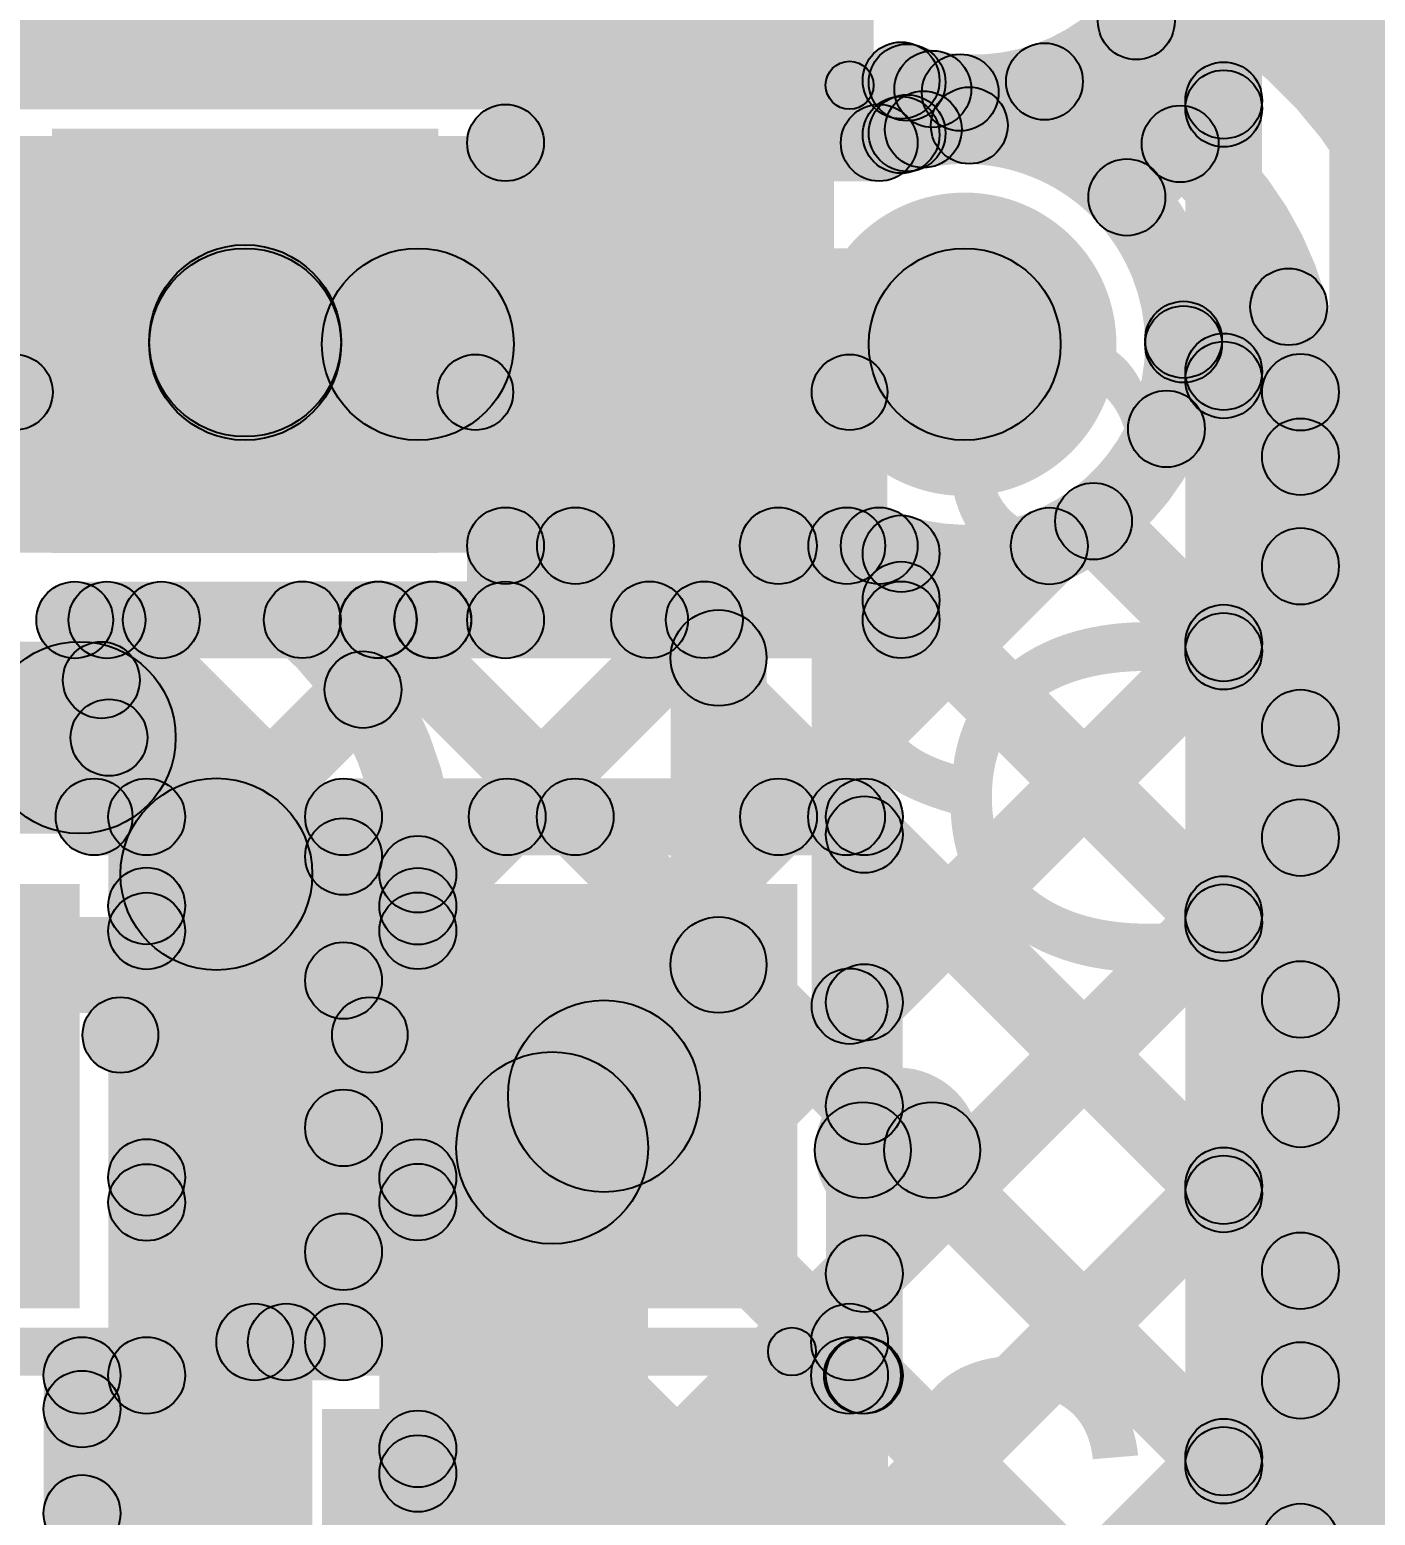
# Model space of a CAD drawing. Header units: millimetres. Extents: x 3.07 to 5.81, y 1.29 to 3.84.
# Drawn here: x 5.5045 to 5.6448, y 2.7379 to 2.8928 of the extents above; entities that cross this region are included whole.
import ezdxf

# ---------------------------------------------------------------- set-up
doc = ezdxf.new("R2010")
doc.units = ezdxf.units.MM
doc.header["$MEASUREMENT"] = 0
for name, color, linetype in [('BottomLayer', 5, 'Continuous'), ('BottomOverlay', 54, 'Continuous'), ('BottomPaste', 16, 'Continuous'), ('BottomSolder', 6, 'Continuous'), ('TopLayer', 1, 'Continuous'), ('TopOverlay', 2, 'Continuous'), ('TopPaste', 8, 'Continuous'), ('TopSolder', 216, 'Continuous'), ('ViaHoleLayer', 16, 'Continuous')]:
    doc.layers.add(name, color=color, linetype=linetype)

# ---------------------------------------------------------------- blocks, each defined once
blk = doc.blocks.new('ESP32_WROOM_32__16MB__16')
at = {"layer": 'TopLayer'}
for points in [[(0.29528, -0.2376), (0.37402, -0.2376), (0.37402, -0.27303), (0.29528, -0.27303)], [(0.29528, -0.2876), (0.37402, -0.2876), (0.37402, -0.32303), (0.29528, -0.32303)]]:
    blk.add_hatch(color=1, dxfattribs=at).paths.add_polyline_path(points)
at = {"layer": 'TopOverlay'}
h = blk.add_hatch(color=2, dxfattribs=at)
edge = h.paths.add_edge_path()
edge.add_arc((0.366, -0.338), 0.005, 0, 360)
for points in [[(0.371, -0.37), (0.361, -0.37), (0.361, -0.338), (0.371, -0.338)], [(0.268, -0.375), (0.268, -0.365), (0.366, -0.365), (0.366, -0.375)]]:
    blk.add_hatch(color=2, dxfattribs=at).paths.add_polyline_path(points)
h = blk.add_hatch(color=2, dxfattribs=at)
edge = h.paths.add_edge_path()
edge.add_arc((0.366, -0.37), 0.005, 0, 360)
h = blk.add_hatch(color=2, dxfattribs=at)
edge = h.paths.add_edge_path()
edge.add_arc((0.366, -0.37), 0.005, 0, 360)
at = {"layer": 'TopPaste'}
for points in [[(0.29528, -0.2376), (0.37402, -0.2376), (0.37402, -0.27303), (0.29528, -0.27303)], [(0.29528, -0.2876), (0.37402, -0.2876), (0.37402, -0.32303), (0.29528, -0.32303)]]:
    blk.add_hatch(color=8, dxfattribs=at).paths.add_polyline_path(points)
at = {"layer": 'TopSolder'}
for points in [[(0.29128, -0.2336), (0.37802, -0.2336), (0.37802, -0.27703), (0.29128, -0.27703)], [(0.29128, -0.2836), (0.37802, -0.2836), (0.37802, -0.32703), (0.29128, -0.32703)]]:
    blk.add_hatch(color=216, dxfattribs=at).paths.add_polyline_path(points)
at = {"layer": 'TopOverlay'}
for centre in [(0.366, -0.338), (0.366, -0.37), (0.366, -0.37)]:
    blk.add_circle(centre, 0.005, dxfattribs=at)
blk = doc.blocks.new('RES0805_B_29')
at = {"layer": 'BottomLayer'}
for points in [[(-0.06, 0.025), (-0.02, 0.025), (-0.02, -0.025), (-0.06, -0.025)], [(0.02, 0.025), (0.06, 0.025), (0.06, -0.025), (0.02, -0.025)]]:
    blk.add_hatch(color=5, dxfattribs=at).paths.add_polyline_path(points)
at = {"layer": 'BottomOverlay'}
h = blk.add_hatch(color=54, dxfattribs=at)
edge = h.paths.add_edge_path()
edge.add_arc((-0.065, 0.035), 0.0025, 0, 360)
h = blk.add_hatch(color=54, dxfattribs=at)
edge = h.paths.add_edge_path()
edge.add_arc((-0.065, 0.035), 0.0025, 0, 360)
for points in [[(-0.065, 0.0325), (-0.065, 0.0375), (0.065, 0.0375), (0.065, 0.0325)], [(-0.0625, -0.035), (-0.0675, -0.035), (-0.0675, 0.035), (-0.0625, 0.035)], [(0.0675, -0.035), (0.0625, -0.035), (0.0625, 0.035), (0.0675, 0.035)], [(-0.065, -0.0375), (-0.065, -0.0325), (0.065, -0.0325), (0.065, -0.0375)]]:
    blk.add_hatch(color=54, dxfattribs=at).paths.add_polyline_path(points)
h = blk.add_hatch(color=54, dxfattribs=at)
edge = h.paths.add_edge_path()
edge.add_arc((0.065, 0.035), 0.0025, 0, 360)
h = blk.add_hatch(color=54, dxfattribs=at)
edge = h.paths.add_edge_path()
edge.add_arc((0.065, 0.035), 0.0025, 0, 360)
h = blk.add_hatch(color=54, dxfattribs=at)
edge = h.paths.add_edge_path()
edge.add_arc((-0.065, -0.035), 0.0025, 0, 360)
h = blk.add_hatch(color=54, dxfattribs=at)
edge = h.paths.add_edge_path()
edge.add_arc((-0.065, -0.035), 0.0025, 0, 360)
h = blk.add_hatch(color=54, dxfattribs=at)
edge = h.paths.add_edge_path()
edge.add_arc((0.065, -0.035), 0.0025, 0, 360)
h = blk.add_hatch(color=54, dxfattribs=at)
edge = h.paths.add_edge_path()
edge.add_arc((0.065, -0.035), 0.0025, 0, 360)
at = {"layer": 'BottomPaste'}
for points in [[(-0.06, 0.025), (-0.02, 0.025), (-0.02, -0.025), (-0.06, -0.025)], [(0.02, 0.025), (0.06, 0.025), (0.06, -0.025), (0.02, -0.025)]]:
    blk.add_hatch(color=16, dxfattribs=at).paths.add_polyline_path(points)
at = {"layer": 'BottomSolder'}
for points in [[(-0.064, 0.029), (-0.016, 0.029), (-0.016, -0.029), (-0.064, -0.029)], [(0.016, 0.029), (0.064, 0.029), (0.064, -0.029), (0.016, -0.029)]]:
    blk.add_hatch(color=6, dxfattribs=at).paths.add_polyline_path(points)
at = {"layer": 'BottomOverlay'}
for centre in [(-0.065, 0.035), (-0.065, 0.035), (0.065, 0.035), (0.065, 0.035), (-0.065, -0.035), (-0.065, -0.035), (0.065, -0.035), (0.065, -0.035)]:
    blk.add_circle(centre, 0.0025, dxfattribs=at)
blk = doc.blocks.new('SOT_23_B_57')
at = {"layer": 'BottomLayer'}
for points in [[(-0.05354, 0.05748), (-0.02126, 0.05748), (-0.02126, 0.02126), (-0.05354, 0.02126)], [(0.02126, 0.05748), (0.05354, 0.05748), (0.05354, 0.02126), (0.02126, 0.02126)], [(-0.01614, -0.02126), (0.01614, -0.02126), (0.01614, -0.05748), (-0.01614, -0.05748)]]:
    blk.add_hatch(color=5, dxfattribs=at).paths.add_polyline_path(points)
at = {"layer": 'BottomOverlay'}
h = blk.add_hatch(color=54, dxfattribs=at)
edge = h.paths.add_edge_path()
edge.add_arc((-0.07161, 0.045), 0.005, 0, 360)
h = blk.add_hatch(color=54, dxfattribs=at)
edge = h.paths.add_edge_path()
edge.add_arc((-0.06439, 0.045), 0.005, 0, 360)
h = blk.add_hatch(color=54, dxfattribs=at)
edge = h.paths.add_edge_path()
edge.add_arc((-0.013, 0.033), 0.00394, 0, 360)
for points in [[(0.013, 0.03694), (0.013, 0.02906), (-0.013, 0.02906), (-0.013, 0.03694)], [(-0.06694, 0.03), (-0.05906, 0.03), (-0.05906, -0.034), (-0.06694, -0.034)], [(0.05906, 0.03), (0.06694, 0.03), (0.06694, -0.034), (0.05906, -0.034)], [(-0.024, -0.03006), (-0.024, -0.03794), (-0.063, -0.03794), (-0.063, -0.03006)], [(0.063, -0.03006), (0.063, -0.03794), (0.024, -0.03794), (0.024, -0.03006)]]:
    blk.add_hatch(color=54, dxfattribs=at).paths.add_polyline_path(points)
h = blk.add_hatch(color=54, dxfattribs=at)
edge = h.paths.add_edge_path()
edge.add_arc((0.013, 0.033), 0.00394, 0, 360)
h = blk.add_hatch(color=54, dxfattribs=at)
edge = h.paths.add_edge_path()
edge.add_arc((-0.063, 0.03), 0.00394, 0, 360)
h = blk.add_hatch(color=54, dxfattribs=at)
edge = h.paths.add_edge_path()
edge.add_arc((0.063, 0.03), 0.00394, 0, 360)
h = blk.add_hatch(color=54, dxfattribs=at)
edge = h.paths.add_edge_path()
edge.add_arc((-0.063, -0.034), 0.00394, 0, 360)
h = blk.add_hatch(color=54, dxfattribs=at)
edge = h.paths.add_edge_path()
edge.add_arc((-0.063, -0.034), 0.00394, 0, 360)
h = blk.add_hatch(color=54, dxfattribs=at)
edge = h.paths.add_edge_path()
edge.add_arc((-0.024, -0.034), 0.00394, 0, 360)
h = blk.add_hatch(color=54, dxfattribs=at)
edge = h.paths.add_edge_path()
edge.add_arc((0.024, -0.034), 0.00394, 0, 360)
h = blk.add_hatch(color=54, dxfattribs=at)
edge = h.paths.add_edge_path()
edge.add_arc((0.063, -0.034), 0.00394, 0, 360)
h = blk.add_hatch(color=54, dxfattribs=at)
edge = h.paths.add_edge_path()
edge.add_arc((0.063, -0.034), 0.00394, 0, 360)
at = {"layer": 'BottomPaste'}
for points in [[(-0.05354, 0.05748), (-0.02126, 0.05748), (-0.02126, 0.02126), (-0.05354, 0.02126)], [(0.02126, 0.05748), (0.05354, 0.05748), (0.05354, 0.02126), (0.02126, 0.02126)], [(-0.01614, -0.02126), (0.01614, -0.02126), (0.01614, -0.05748), (-0.01614, -0.05748)]]:
    blk.add_hatch(color=16, dxfattribs=at).paths.add_polyline_path(points)
at = {"layer": 'BottomSolder'}
for points in [[(-0.05754, 0.06148), (-0.01726, 0.06148), (-0.01726, 0.01726), (-0.05754, 0.01726)], [(0.01726, 0.06148), (0.05754, 0.06148), (0.05754, 0.01726), (0.01726, 0.01726)], [(-0.02014, -0.01726), (0.02014, -0.01726), (0.02014, -0.06148), (-0.02014, -0.06148)]]:
    blk.add_hatch(color=6, dxfattribs=at).paths.add_polyline_path(points)
at = {"layer": 'BottomOverlay', "const_width": 0.01}
blk.add_lwpolyline([(-0.06439, 0.045, 1), (-0.07161, 0.045, 1)], format="xyb", close=True, dxfattribs=at)
at = {"layer": 'BottomOverlay'}
for centre, radius in [((-0.07161, 0.045), 0.005), ((-0.06439, 0.045), 0.005), ((-0.013, 0.033), 0.00394), ((0.013, 0.033), 0.00394), ((-0.063, 0.03), 0.00394), ((0.063, 0.03), 0.00394), ((-0.063, -0.034), 0.00394), ((-0.063, -0.034), 0.00394), ((-0.024, -0.034), 0.00394), ((0.024, -0.034), 0.00394), ((0.063, -0.034), 0.00394), ((0.063, -0.034), 0.00394)]:
    blk.add_circle(centre, radius, dxfattribs=at)
blk = doc.blocks.new('C__0805_B_85')
at = {"layer": 'BottomLayer'}
for points in [[(-0.06, 0.03), (-0.02, 0.03), (-0.02, -0.03), (-0.06, -0.03)], [(0.02, 0.03), (0.06, 0.03), (0.06, -0.03), (0.02, -0.03)]]:
    blk.add_hatch(color=5, dxfattribs=at).paths.add_polyline_path(points)
at = {"layer": 'BottomOverlay'}
h = blk.add_hatch(color=54, dxfattribs=at)
edge = h.paths.add_edge_path()
edge.add_arc((-0.065, 0.035), 0.0025, 0, 360)
h = blk.add_hatch(color=54, dxfattribs=at)
edge = h.paths.add_edge_path()
edge.add_arc((-0.065, 0.035), 0.0025, 0, 360)
for points in [[(0.065, 0.0375), (0.065, 0.0325), (-0.065, 0.0325), (-0.065, 0.0375)], [(-0.0675, 0.035), (-0.0625, 0.035), (-0.0625, -0.035), (-0.0675, -0.035)], [(0.0625, 0.035), (0.0675, 0.035), (0.0675, -0.035), (0.0625, -0.035)], [(0.065, -0.0325), (0.065, -0.0375), (-0.065, -0.0375), (-0.065, -0.0325)]]:
    blk.add_hatch(color=54, dxfattribs=at).paths.add_polyline_path(points)
h = blk.add_hatch(color=54, dxfattribs=at)
edge = h.paths.add_edge_path()
edge.add_arc((0.065, 0.035), 0.0025, 0, 360)
h = blk.add_hatch(color=54, dxfattribs=at)
edge = h.paths.add_edge_path()
edge.add_arc((0.065, 0.035), 0.0025, 0, 360)
h = blk.add_hatch(color=54, dxfattribs=at)
edge = h.paths.add_edge_path()
edge.add_arc((-0.065, -0.035), 0.0025, 0, 360)
h = blk.add_hatch(color=54, dxfattribs=at)
edge = h.paths.add_edge_path()
edge.add_arc((-0.065, -0.035), 0.0025, 0, 360)
h = blk.add_hatch(color=54, dxfattribs=at)
edge = h.paths.add_edge_path()
edge.add_arc((0.065, -0.035), 0.0025, 0, 360)
h = blk.add_hatch(color=54, dxfattribs=at)
edge = h.paths.add_edge_path()
edge.add_arc((0.065, -0.035), 0.0025, 0, 360)
at = {"layer": 'BottomPaste'}
for points in [[(-0.06, 0.03), (-0.02, 0.03), (-0.02, -0.03), (-0.06, -0.03)], [(0.02, 0.03), (0.06, 0.03), (0.06, -0.03), (0.02, -0.03)]]:
    blk.add_hatch(color=16, dxfattribs=at).paths.add_polyline_path(points)
at = {"layer": 'BottomSolder'}
for points in [[(-0.064, 0.034), (-0.016, 0.034), (-0.016, -0.034), (-0.064, -0.034)], [(0.016, 0.034), (0.064, 0.034), (0.064, -0.034), (0.016, -0.034)]]:
    blk.add_hatch(color=6, dxfattribs=at).paths.add_polyline_path(points)
at = {"layer": 'BottomOverlay'}
for centre in [(-0.065, 0.035), (-0.065, 0.035), (0.065, 0.035), (0.065, 0.035), (-0.065, -0.035), (-0.065, -0.035), (0.065, -0.035), (0.065, -0.035)]:
    blk.add_circle(centre, 0.0025, dxfattribs=at)

msp = doc.modelspace()

# ---------------------------------------------------------------- hatches: boundary and pattern name
at = {"layer": 'BottomLayer'}
for points in [[(5.458, 2.886), (5.534, 2.886), (5.534, 3.322), (5.458, 3.322)], [(5.633, 2.583), (5.625, 2.583), (5.625, 3.28752), (5.633, 3.28752)], [(5.66, 2.581), (5.64, 2.581), (5.64, 3.28752), (5.66, 3.28752)], [(5.61707, 2.89084), (5.62272, 2.8965), (5.63183, 2.8874), (5.62617, 2.88174)], [(5.60052, 2.87957), (5.59486, 2.88523), (5.5987, 2.88907), (5.60436, 2.88341)], [(5.59585, 2.88377), (5.60151, 2.88943), (5.60531, 2.88563), (5.59965, 2.87998)], [(5.62173, 2.87249), (5.61607, 2.87815), (5.62617, 2.88825), (5.63183, 2.8826)], [(5.6, 2.88201), (5.592, 2.88201), (5.592, 2.88729), (5.6, 2.88729)], [(5.55414, 2.877), (5.55414, 2.885), (5.59309, 2.885), (5.59309, 2.877)], [(5.55414, 2.877), (5.55414, 2.885), (5.59309, 2.885), (5.59309, 2.877)], [(5.527, 2.85), (5.527, 2.87), (5.602, 2.87), (5.602, 2.85)], [(5.62198, 2.85765), (5.62763, 2.86331), (5.63183, 2.85911), (5.62617, 2.85345)], [(5.537, 2.86), (5.517, 2.86), (5.517, 2.86037), (5.537, 2.86037)], [(5.62586, 2.84835), (5.62021, 2.854), (5.62617, 2.85997), (5.63183, 2.85431)], [(5.61261, 2.83874), (5.61826, 2.84439), (5.63183, 2.83083), (5.62617, 2.82517)], [(5.55714, 2.80791), (5.55149, 2.81357), (5.57975, 2.84183), (5.5854, 2.83617)], [(5.55414, 2.835), (5.55414, 2.843), (5.59309, 2.843), (5.59309, 2.835)], [(5.5586, 2.83617), (5.56426, 2.84183), (5.59252, 2.81357), (5.58686, 2.80791)], [(5.58543, 2.80791), (5.57977, 2.81357), (5.608, 2.84179), (5.61365, 2.83614)], [(5.58689, 2.83617), (5.59254, 2.84183), (5.63183, 2.80254), (5.62617, 2.79689)], [(5.55814, 2.83126), (5.55014, 2.83126), (5.55014, 2.839), (5.55814, 2.839)], [(5.51484, 2.82217), (5.50918, 2.82783), (5.51544, 2.83409), (5.52109, 2.82843)], [(5.50924, 2.82726), (5.50924, 2.83526), (5.55414, 2.83526), (5.55414, 2.82726)], [(5.50977, 2.82843), (5.51543, 2.83409), (5.54009, 2.80943), (5.53443, 2.80377)], [(5.51957, 2.79862), (5.51391, 2.80428), (5.54372, 2.83409), (5.54938, 2.82843)], [(5.53806, 2.82843), (5.54371, 2.83409), (5.56423, 2.81357), (5.55858, 2.80791)], [(5.59437, 2.78857), (5.58871, 2.79423), (5.62617, 2.83168), (5.63183, 2.82603)], [(5.51126, 2.80674), (5.51126, 2.81474), (5.51674, 2.81474), (5.51674, 2.80674)], [(5.53726, 2.80674), (5.53726, 2.81474), (5.59154, 2.81474), (5.59154, 2.80674)], [(5.52074, 2.75252), (5.51274, 2.75252), (5.51274, 2.81074), (5.52074, 2.81074)], [(5.54126, 2.756), (5.53326, 2.756), (5.53326, 2.81074), (5.54126, 2.81074)], [(5.59554, 2.75252), (5.58754, 2.75252), (5.58754, 2.81074), (5.59554, 2.81074)], [(5.58871, 2.80606), (5.59437, 2.81171), (5.63183, 2.77426), (5.62617, 2.7686)], [(5.59437, 2.76029), (5.58871, 2.76594), (5.62617, 2.8034), (5.63183, 2.79774)], [(5.51391, 2.79601), (5.51957, 2.80167), (5.54009, 2.78115), (5.53443, 2.77549)], [(5.51957, 2.77034), (5.51391, 2.77599), (5.53443, 2.79651), (5.54009, 2.79086)], [(5.58871, 2.77777), (5.59437, 2.78343), (5.63183, 2.74597), (5.62617, 2.74032)], [(5.569, 2.72), (5.549, 2.72), (5.549, 2.77623), (5.569, 2.77623)], [(5.59283, 2.73046), (5.58717, 2.73612), (5.62617, 2.77512), (5.63183, 2.76946)], [(5.51391, 2.76772), (5.51957, 2.77338), (5.53412, 2.75883), (5.52846, 2.75317)], [(5.51283, 2.73531), (5.50717, 2.74097), (5.53443, 2.76823), (5.54009, 2.76257)], [(5.528, 2.752), (5.528, 2.76), (5.53726, 2.76), (5.53726, 2.752)], [(5.51, 2.74852), (5.51, 2.75652), (5.51674, 2.75652), (5.51674, 2.74852)], [(5.532, 2.684), (5.524, 2.684), (5.524, 2.756), (5.532, 2.756)], [(5.594, 2.75252), (5.586, 2.75252), (5.586, 2.756), (5.594, 2.756)], [(5.58851, 2.74969), (5.59417, 2.75535), (5.63183, 2.71769), (5.62617, 2.71203)], [(5.514, 2.684), (5.506, 2.684), (5.506, 2.75252), (5.514, 2.75252)], [(5.50717, 2.74618), (5.51283, 2.75184), (5.53083, 2.73384), (5.52517, 2.72818)], [(5.594, 2.684), (5.586, 2.684), (5.586, 2.75252), (5.594, 2.75252)], [(5.59283, 2.70217), (5.58717, 2.70783), (5.62617, 2.74683), (5.63183, 2.74117)]]:
    msp.add_hatch(color=5, dxfattribs=at).paths.add_polyline_path(points)
h = msp.add_hatch(color=5, dxfattribs=at)
edge = h.paths.add_edge_path()
edge.add_arc((5.61989, 2.89367), 0.004, 0, 360)
h = msp.add_hatch(color=5, dxfattribs=at)
edge = h.paths.add_edge_path()
edge.add_arc((5.596, 2.88729), 0.004, 0, 360)
h = msp.add_hatch(color=5, dxfattribs=at)
edge = h.paths.add_edge_path()
edge.add_arc((5.596, 2.88729), 0.004, 0, 360)
h = msp.add_hatch(color=5, dxfattribs=at)
edge = h.paths.add_edge_path()
edge.add_arc((5.59868, 2.8866), 0.004, 0, 360)
h = msp.add_hatch(color=5, dxfattribs=at)
edge = h.paths.add_edge_path()
edge.add_arc((5.60153, 2.88624), 0.004, 0, 360)
h = msp.add_hatch(color=5, dxfattribs=at)
edge = h.paths.add_edge_path()
edge.add_arc((5.629, 2.88542), 0.004, 0, 360)
h = msp.add_hatch(color=5, dxfattribs=at)
edge = h.paths.add_edge_path()
edge.add_arc((5.629, 2.88457), 0.004, 0, 360)
h = msp.add_hatch(color=5, dxfattribs=at)
edge = h.paths.add_edge_path()
edge.add_arc((5.60248, 2.88281), 0.004, 0, 360)
h = msp.add_hatch(color=5, dxfattribs=at)
edge = h.paths.add_edge_path()
edge.add_arc((5.55414, 2.881), 0.004, 0, 360)
h = msp.add_hatch(color=5, dxfattribs=at)
edge = h.paths.add_edge_path()
edge.add_arc((5.55414, 2.881), 0.004, 0, 360)
h = msp.add_hatch(color=5, dxfattribs=at)
edge = h.paths.add_edge_path()
edge.add_arc((5.59309, 2.881), 0.004, 0, 360)
h = msp.add_hatch(color=5, dxfattribs=at)
edge = h.paths.add_edge_path()
edge.add_arc((5.59309, 2.881), 0.004, 0, 360)
h = msp.add_hatch(color=5, dxfattribs=at)
edge = h.paths.add_edge_path()
edge.add_arc((5.59309, 2.881), 0.004, 0, 360)
h = msp.add_hatch(color=5, dxfattribs=at)
edge = h.paths.add_edge_path()
edge.add_arc((5.596, 2.88201), 0.004, 0, 360)
h = msp.add_hatch(color=5, dxfattribs=at)
edge = h.paths.add_edge_path()
edge.add_arc((5.596, 2.88201), 0.004, 0, 360)
h = msp.add_hatch(color=5, dxfattribs=at)
edge = h.paths.add_edge_path()
edge.add_arc((5.596, 2.88201), 0.004, 0, 360)
h = msp.add_hatch(color=5, dxfattribs=at)
edge = h.paths.add_edge_path()
edge.add_arc((5.59769, 2.8824), 0.004, 0, 360)
h = msp.add_hatch(color=5, dxfattribs=at)
edge = h.paths.add_edge_path()
edge.add_arc((5.6189, 2.87532), 0.004, 0, 360)
h = msp.add_hatch(color=5, dxfattribs=at)
edge = h.paths.add_edge_path()
edge.add_arc((5.602, 2.86), 0.01181, 0, 360)
h = msp.add_hatch(color=5, dxfattribs=at)
edge = h.paths.add_edge_path()
edge.add_arc((5.527, 2.86037), 0.01, 0, 360)
h = msp.add_hatch(color=5, dxfattribs=at)
edge = h.paths.add_edge_path()
edge.add_arc((5.527, 2.86), 0.01, 0, 360)
h = msp.add_hatch(color=5, dxfattribs=at)
edge = h.paths.add_edge_path()
edge.add_arc((5.527, 2.86), 0.01, 0, 360)
h = msp.add_hatch(color=5, dxfattribs=at)
edge = h.paths.add_edge_path()
edge.add_arc((5.602, 2.86), 0.01, 0, 360)
h = msp.add_hatch(color=5, dxfattribs=at)
edge = h.paths.add_edge_path()
edge.add_arc((5.62481, 2.86048), 0.004, 0, 360)
h = msp.add_hatch(color=5, dxfattribs=at)
edge = h.paths.add_edge_path()
edge.add_arc((5.62481, 2.86), 0.004, 0, 360)
h = msp.add_hatch(color=5, dxfattribs=at)
edge = h.paths.add_edge_path()
edge.add_arc((5.62481, 2.86), 0.004, 0, 360)
h = msp.add_hatch(color=5, dxfattribs=at)
edge = h.paths.add_edge_path()
edge.add_arc((5.629, 2.85714), 0.004, 0, 360)
h = msp.add_hatch(color=5, dxfattribs=at)
edge = h.paths.add_edge_path()
edge.add_arc((5.629, 2.85628), 0.004, 0, 360)
h = msp.add_hatch(color=5, dxfattribs=at)
edge = h.paths.add_edge_path()
edge.add_arc((5.62303, 2.85118), 0.004, 0, 360)
h = msp.add_hatch(color=5, dxfattribs=at)
edge = h.paths.add_edge_path()
edge.add_arc((5.61543, 2.84156), 0.004, 0, 360)
h = msp.add_hatch(color=5, dxfattribs=at)
edge = h.paths.add_edge_path()
edge.add_arc((5.55414, 2.839), 0.004, 0, 360)
h = msp.add_hatch(color=5, dxfattribs=at)
edge = h.paths.add_edge_path()
edge.add_arc((5.55414, 2.839), 0.004, 0, 360)
h = msp.add_hatch(color=5, dxfattribs=at)
edge = h.paths.add_edge_path()
edge.add_arc((5.56143, 2.839), 0.004, 0, 360)
h = msp.add_hatch(color=5, dxfattribs=at)
edge = h.paths.add_edge_path()
edge.add_arc((5.58258, 2.839), 0.004, 0, 360)
h = msp.add_hatch(color=5, dxfattribs=at)
edge = h.paths.add_edge_path()
edge.add_arc((5.58971, 2.839), 0.004, 0, 360)
h = msp.add_hatch(color=5, dxfattribs=at)
edge = h.paths.add_edge_path()
edge.add_arc((5.59309, 2.839), 0.004, 0, 360)
h = msp.add_hatch(color=5, dxfattribs=at)
edge = h.paths.add_edge_path()
edge.add_arc((5.59309, 2.839), 0.004, 0, 360)
h = msp.add_hatch(color=5, dxfattribs=at)
edge = h.paths.add_edge_path()
edge.add_arc((5.61082, 2.83897), 0.004, 0, 360)
h = msp.add_hatch(color=5, dxfattribs=at)
edge = h.paths.add_edge_path()
edge.add_arc((5.50924, 2.83126), 0.004, 0, 360)
h = msp.add_hatch(color=5, dxfattribs=at)
edge = h.paths.add_edge_path()
edge.add_arc((5.50924, 2.83126), 0.004, 0, 360)
h = msp.add_hatch(color=5, dxfattribs=at)
edge = h.paths.add_edge_path()
edge.add_arc((5.5126, 2.83126), 0.004, 0, 360)
h = msp.add_hatch(color=5, dxfattribs=at)
edge = h.paths.add_edge_path()
edge.add_arc((5.51827, 2.83126), 0.004, 0, 360)
h = msp.add_hatch(color=5, dxfattribs=at)
edge = h.paths.add_edge_path()
edge.add_arc((5.54089, 2.83126), 0.004, 0, 360)
h = msp.add_hatch(color=5, dxfattribs=at)
edge = h.paths.add_edge_path()
edge.add_arc((5.54655, 2.83126), 0.004, 0, 360)
h = msp.add_hatch(color=5, dxfattribs=at)
edge = h.paths.add_edge_path()
edge.add_arc((5.55414, 2.83126), 0.004, 0, 360)
h = msp.add_hatch(color=5, dxfattribs=at)
edge = h.paths.add_edge_path()
edge.add_arc((5.55414, 2.83126), 0.004, 0, 360)
h = msp.add_hatch(color=5, dxfattribs=at)
edge = h.paths.add_edge_path()
edge.add_arc((5.629, 2.82886), 0.004, 0, 360)
h = msp.add_hatch(color=5, dxfattribs=at)
edge = h.paths.add_edge_path()
edge.add_arc((5.629, 2.828), 0.004, 0, 360)
h = msp.add_hatch(color=5, dxfattribs=at)
edge = h.paths.add_edge_path()
edge.add_arc((5.51201, 2.825), 0.004, 0, 360)
h = msp.add_hatch(color=5, dxfattribs=at)
edge = h.paths.add_edge_path()
edge.add_arc((5.51281, 2.819), 0.004, 0, 360)
h = msp.add_hatch(color=5, dxfattribs=at)
edge = h.paths.add_edge_path()
edge.add_arc((5.51281, 2.819), 0.004, 0, 360)
h = msp.add_hatch(color=5, dxfattribs=at)
edge = h.paths.add_edge_path()
edge.add_arc((5.51126, 2.81074), 0.004, 0, 360)
h = msp.add_hatch(color=5, dxfattribs=at)
edge = h.paths.add_edge_path()
edge.add_arc((5.51126, 2.81074), 0.004, 0, 360)
h = msp.add_hatch(color=5, dxfattribs=at)
edge = h.paths.add_edge_path()
edge.add_arc((5.51674, 2.81074), 0.004, 0, 360)
h = msp.add_hatch(color=5, dxfattribs=at)
edge = h.paths.add_edge_path()
edge.add_arc((5.51674, 2.81074), 0.004, 0, 360)
h = msp.add_hatch(color=5, dxfattribs=at)
edge = h.paths.add_edge_path()
edge.add_arc((5.53726, 2.81074), 0.004, 0, 360)
h = msp.add_hatch(color=5, dxfattribs=at)
edge = h.paths.add_edge_path()
edge.add_arc((5.53726, 2.81074), 0.004, 0, 360)
h = msp.add_hatch(color=5, dxfattribs=at)
edge = h.paths.add_edge_path()
edge.add_arc((5.55432, 2.81074), 0.004, 0, 360)
h = msp.add_hatch(color=5, dxfattribs=at)
edge = h.paths.add_edge_path()
edge.add_arc((5.56141, 2.81074), 0.004, 0, 360)
h = msp.add_hatch(color=5, dxfattribs=at)
edge = h.paths.add_edge_path()
edge.add_arc((5.5826, 2.81074), 0.004, 0, 360)
h = msp.add_hatch(color=5, dxfattribs=at)
edge = h.paths.add_edge_path()
edge.add_arc((5.58969, 2.81074), 0.004, 0, 360)
h = msp.add_hatch(color=5, dxfattribs=at)
edge = h.paths.add_edge_path()
edge.add_arc((5.59154, 2.81074), 0.004, 0, 360)
h = msp.add_hatch(color=5, dxfattribs=at)
edge = h.paths.add_edge_path()
edge.add_arc((5.59154, 2.81074), 0.004, 0, 360)
h = msp.add_hatch(color=5, dxfattribs=at)
edge = h.paths.add_edge_path()
edge.add_arc((5.59154, 2.80889), 0.004, 0, 360)
h = msp.add_hatch(color=5, dxfattribs=at)
edge = h.paths.add_edge_path()
edge.add_arc((5.53726, 2.8066), 0.004, 0, 360)
h = msp.add_hatch(color=5, dxfattribs=at)
edge = h.paths.add_edge_path()
edge.add_arc((5.51674, 2.80145), 0.004, 0, 360)
h = msp.add_hatch(color=5, dxfattribs=at)
edge = h.paths.add_edge_path()
edge.add_arc((5.629, 2.80057), 0.004, 0, 360)
h = msp.add_hatch(color=5, dxfattribs=at)
edge = h.paths.add_edge_path()
edge.add_arc((5.51674, 2.79884), 0.004, 0, 360)
h = msp.add_hatch(color=5, dxfattribs=at)
edge = h.paths.add_edge_path()
edge.add_arc((5.629, 2.79971), 0.004, 0, 360)
h = msp.add_hatch(color=5, dxfattribs=at)
edge = h.paths.add_edge_path()
edge.add_arc((5.53726, 2.79368), 0.004, 0, 360)
h = msp.add_hatch(color=5, dxfattribs=at)
edge = h.paths.add_edge_path()
edge.add_arc((5.59154, 2.7914), 0.004, 0, 360)
h = msp.add_hatch(color=5, dxfattribs=at)
edge = h.paths.add_edge_path()
edge.add_arc((5.5644, 2.78163), 0.01, 0, 360)
h = msp.add_hatch(color=5, dxfattribs=at)
edge = h.paths.add_edge_path()
edge.add_arc((5.559, 2.77623), 0.01, 0, 360)
h = msp.add_hatch(color=5, dxfattribs=at)
edge = h.paths.add_edge_path()
edge.add_arc((5.559, 2.77623), 0.01, 0, 360)
h = msp.add_hatch(color=5, dxfattribs=at)
edge = h.paths.add_edge_path()
edge.add_arc((5.59154, 2.7806), 0.004, 0, 360)
h = msp.add_hatch(color=5, dxfattribs=at)
edge = h.paths.add_edge_path()
edge.add_arc((5.53726, 2.77832), 0.004, 0, 360)
h = msp.add_hatch(color=5, dxfattribs=at)
edge = h.paths.add_edge_path()
edge.add_arc((5.51674, 2.77316), 0.004, 0, 360)
h = msp.add_hatch(color=5, dxfattribs=at)
edge = h.paths.add_edge_path()
edge.add_arc((5.629, 2.77229), 0.004, 0, 360)
h = msp.add_hatch(color=5, dxfattribs=at)
edge = h.paths.add_edge_path()
edge.add_arc((5.629, 2.77143), 0.004, 0, 360)
h = msp.add_hatch(color=5, dxfattribs=at)
edge = h.paths.add_edge_path()
edge.add_arc((5.51674, 2.77055), 0.004, 0, 360)
h = msp.add_hatch(color=5, dxfattribs=at)
edge = h.paths.add_edge_path()
edge.add_arc((5.53726, 2.7654), 0.004, 0, 360)
h = msp.add_hatch(color=5, dxfattribs=at)
edge = h.paths.add_edge_path()
edge.add_arc((5.59154, 2.76312), 0.004, 0, 360)
h = msp.add_hatch(color=5, dxfattribs=at)
edge = h.paths.add_edge_path()
edge.add_arc((5.528, 2.756), 0.004, 0, 360)
h = msp.add_hatch(color=5, dxfattribs=at)
edge = h.paths.add_edge_path()
edge.add_arc((5.528, 2.756), 0.004, 0, 360)
h = msp.add_hatch(color=5, dxfattribs=at)
edge = h.paths.add_edge_path()
edge.add_arc((5.53129, 2.756), 0.004, 0, 360)
h = msp.add_hatch(color=5, dxfattribs=at)
edge = h.paths.add_edge_path()
edge.add_arc((5.53726, 2.756), 0.004, 0, 360)
h = msp.add_hatch(color=5, dxfattribs=at)
edge = h.paths.add_edge_path()
edge.add_arc((5.53726, 2.756), 0.004, 0, 360)
h = msp.add_hatch(color=5, dxfattribs=at)
edge = h.paths.add_edge_path()
edge.add_arc((5.59, 2.756), 0.004, 0, 360)
h = msp.add_hatch(color=5, dxfattribs=at)
edge = h.paths.add_edge_path()
edge.add_arc((5.51, 2.75252), 0.004, 0, 360)
h = msp.add_hatch(color=5, dxfattribs=at)
edge = h.paths.add_edge_path()
edge.add_arc((5.51, 2.75252), 0.004, 0, 360)
h = msp.add_hatch(color=5, dxfattribs=at)
edge = h.paths.add_edge_path()
edge.add_arc((5.51674, 2.75252), 0.004, 0, 360)
h = msp.add_hatch(color=5, dxfattribs=at)
edge = h.paths.add_edge_path()
edge.add_arc((5.51674, 2.75252), 0.004, 0, 360)
h = msp.add_hatch(color=5, dxfattribs=at)
edge = h.paths.add_edge_path()
edge.add_arc((5.59, 2.75252), 0.004, 0, 360)
h = msp.add_hatch(color=5, dxfattribs=at)
edge = h.paths.add_edge_path()
edge.add_arc((5.59, 2.75252), 0.004, 0, 360)
h = msp.add_hatch(color=5, dxfattribs=at)
edge = h.paths.add_edge_path()
edge.add_arc((5.59134, 2.75252), 0.004, 0, 360)
h = msp.add_hatch(color=5, dxfattribs=at)
edge = h.paths.add_edge_path()
edge.add_arc((5.59154, 2.75252), 0.004, 0, 360)
h = msp.add_hatch(color=5, dxfattribs=at)
edge = h.paths.add_edge_path()
edge.add_arc((5.51, 2.74901), 0.004, 0, 360)
h = msp.add_hatch(color=5, dxfattribs=at)
edge = h.paths.add_edge_path()
edge.add_arc((5.629, 2.744), 0.004, 0, 360)
h = msp.add_hatch(color=5, dxfattribs=at)
edge = h.paths.add_edge_path()
edge.add_arc((5.629, 2.74315), 0.004, 0, 360)
h = msp.add_hatch(color=5, dxfattribs=at)
edge = h.paths.add_edge_path()
edge.add_arc((5.51, 2.73814), 0.004, 0, 360)
at = {"layer": 'BottomSolder'}
h = msp.add_hatch(color=6, dxfattribs=at)
edge = h.paths.add_edge_path()
edge.add_arc((5.602, 2.86), 0.01581, 0, 360)
h = msp.add_hatch(color=6, dxfattribs=at)
edge = h.paths.add_edge_path()
edge.add_arc((5.49, 2.819), 0.01581, 0, 360)
at = {"layer": 'TopLayer'}
h = msp.add_hatch(color=1, dxfattribs=at)
edge = h.paths.add_edge_path()
edge.add_arc((5.59537, 2.8875), 0.004, 0, 360)
h = msp.add_hatch(color=1, dxfattribs=at)
edge = h.paths.add_edge_path()
edge.add_arc((5.59537, 2.8875), 0.004, 0, 360)
h = msp.add_hatch(color=1, dxfattribs=at)
edge = h.paths.add_edge_path()
edge.add_arc((5.59537, 2.8875), 0.004, 0, 360)
h = msp.add_hatch(color=1, dxfattribs=at)
edge = h.paths.add_edge_path()
edge.add_arc((5.61031, 2.88739), 0.004, 0, 360)
h = msp.add_hatch(color=1, dxfattribs=at)
edge = h.paths.add_edge_path()
edge.add_arc((5.61031, 2.88739), 0.004, 0, 360)
h = msp.add_hatch(color=1, dxfattribs=at)
edge = h.paths.add_edge_path()
edge.add_arc((5.59868, 2.8866), 0.004, 0, 360)
h = msp.add_hatch(color=1, dxfattribs=at)
edge = h.paths.add_edge_path()
edge.add_arc((5.60153, 2.88624), 0.004, 0, 360)
for points in [[(5.60052, 2.87957), (5.59486, 2.88523), (5.5987, 2.88907), (5.60436, 2.88341)], [(5.59585, 2.88377), (5.60151, 2.88943), (5.60531, 2.88563), (5.59965, 2.87998)], [(5.59937, 2.88183), (5.59137, 2.88183), (5.59137, 2.8875), (5.59937, 2.8875)], [(5.59937, 2.88183), (5.59137, 2.88183), (5.59137, 2.8875), (5.59937, 2.8875)], [(5.62173, 2.87249), (5.61607, 2.87815), (5.62164, 2.88372), (5.62729, 2.87806)], [(5.545, 2.85), (5.545, 2.87), (5.602, 2.87), (5.602, 2.85)], [(5.62586, 2.84835), (5.62021, 2.854), (5.63294, 2.86674), (5.6386, 2.86109)], [(5.62198, 2.85765), (5.62763, 2.86331), (5.63983, 2.85111), (5.63417, 2.84545)], [(5.641, 2.117), (5.633, 2.117), (5.633, 2.855), (5.641, 2.855)], [(5.61261, 2.83874), (5.61826, 2.84439), (5.63983, 2.82283), (5.63417, 2.81717)], [(5.54783, 2.77031), (5.54217, 2.77597), (5.608, 2.84179), (5.61365, 2.83614)], [(5.54783, 2.74203), (5.54217, 2.74768), (5.63417, 2.83968), (5.63983, 2.83403)], [(5.59937, 2.83128), (5.59137, 2.83128), (5.59137, 2.83817), (5.59937, 2.83817)], [(5.59254, 2.83052), (5.5982, 2.83617), (5.63983, 2.79454), (5.63417, 2.78889)], [(5.53296, 2.82728), (5.53296, 2.83528), (5.59537, 2.83528), (5.59537, 2.82728)], [(5.54211, 2.82117), (5.53646, 2.82682), (5.54375, 2.83411), (5.5494, 2.82845)], [(5.53803, 2.82845), (5.54369, 2.83411), (5.63983, 2.73797), (5.63417, 2.73232)], [(5.54783, 2.7986), (5.54217, 2.80425), (5.57203, 2.83411), (5.57769, 2.82845)], [(5.56632, 2.82845), (5.57197, 2.83411), (5.63983, 2.76626), (5.63417, 2.7606)], [(5.49, 2.809), (5.49, 2.829), (5.50976, 2.829), (5.50976, 2.809)], [(5.54783, 2.71374), (5.54217, 2.7194), (5.63417, 2.8114), (5.63983, 2.80574)], [(5.534, 2.633), (5.514, 2.633), (5.514, 2.80476), (5.534, 2.80476)], [(5.549, 2.633), (5.541, 2.633), (5.541, 2.80476), (5.549, 2.80476)], [(5.54217, 2.79603), (5.54783, 2.80169), (5.63983, 2.70969), (5.63417, 2.70403)], [(5.54783, 2.68546), (5.54217, 2.69112), (5.63417, 2.78312), (5.63983, 2.77746)], [(5.54217, 2.76775), (5.54783, 2.77341), (5.63983, 2.68141), (5.63417, 2.67575)], [(5.54783, 2.65717), (5.54217, 2.66283), (5.63417, 2.75483), (5.63983, 2.74917)], [(5.54217, 2.73946), (5.54783, 2.74512), (5.63983, 2.65312), (5.63417, 2.64746)]]:
    msp.add_hatch(color=1, dxfattribs=at).paths.add_polyline_path(points)
h = msp.add_hatch(color=1, dxfattribs=at)
edge = h.paths.add_edge_path()
edge.add_arc((5.60248, 2.88281), 0.004, 0, 360)
h = msp.add_hatch(color=1, dxfattribs=at)
edge = h.paths.add_edge_path()
edge.add_arc((5.59537, 2.88183), 0.004, 0, 360)
h = msp.add_hatch(color=1, dxfattribs=at)
edge = h.paths.add_edge_path()
edge.add_arc((5.59537, 2.88183), 0.004, 0, 360)
h = msp.add_hatch(color=1, dxfattribs=at)
edge = h.paths.add_edge_path()
edge.add_arc((5.59537, 2.88183), 0.004, 0, 360)
h = msp.add_hatch(color=1, dxfattribs=at)
edge = h.paths.add_edge_path()
edge.add_arc((5.59769, 2.8824), 0.004, 0, 360)
h = msp.add_hatch(color=1, dxfattribs=at)
edge = h.paths.add_edge_path()
edge.add_arc((5.62446, 2.88089), 0.004, 0, 360)
h = msp.add_hatch(color=1, dxfattribs=at)
edge = h.paths.add_edge_path()
edge.add_arc((5.6189, 2.87532), 0.004, 0, 360)
h = msp.add_hatch(color=1, dxfattribs=at)
edge = h.paths.add_edge_path()
edge.add_arc((5.602, 2.86), 0.01181, 0, 360)
h = msp.add_hatch(color=1, dxfattribs=at)
edge = h.paths.add_edge_path()
edge.add_arc((5.545, 2.86), 0.01, 0, 360)
h = msp.add_hatch(color=1, dxfattribs=at)
edge = h.paths.add_edge_path()
edge.add_arc((5.602, 2.86), 0.01, 0, 360)
h = msp.add_hatch(color=1, dxfattribs=at)
edge = h.paths.add_edge_path()
edge.add_arc((5.63577, 2.86391), 0.004, 0, 360)
h = msp.add_hatch(color=1, dxfattribs=at)
edge = h.paths.add_edge_path()
edge.add_arc((5.62481, 2.86048), 0.004, 0, 360)
h = msp.add_hatch(color=1, dxfattribs=at)
edge = h.paths.add_edge_path()
edge.add_arc((5.62481, 2.86), 0.004, 0, 360)
h = msp.add_hatch(color=1, dxfattribs=at)
edge = h.paths.add_edge_path()
edge.add_arc((5.62481, 2.86), 0.004, 0, 360)
h = msp.add_hatch(color=1, dxfattribs=at)
edge = h.paths.add_edge_path()
edge.add_arc((5.637, 2.855), 0.004, 0, 360)
h = msp.add_hatch(color=1, dxfattribs=at)
edge = h.paths.add_edge_path()
edge.add_arc((5.637, 2.855), 0.004, 0, 360)
h = msp.add_hatch(color=1, dxfattribs=at)
edge = h.paths.add_edge_path()
edge.add_arc((5.62303, 2.85118), 0.004, 0, 360)
h = msp.add_hatch(color=1, dxfattribs=at)
edge = h.paths.add_edge_path()
edge.add_arc((5.637, 2.84828), 0.004, 0, 360)
h = msp.add_hatch(color=1, dxfattribs=at)
edge = h.paths.add_edge_path()
edge.add_arc((5.61543, 2.84156), 0.004, 0, 360)
h = msp.add_hatch(color=1, dxfattribs=at)
edge = h.paths.add_edge_path()
edge.add_arc((5.59537, 2.83817), 0.004, 0, 360)
h = msp.add_hatch(color=1, dxfattribs=at)
edge = h.paths.add_edge_path()
edge.add_arc((5.59537, 2.83817), 0.004, 0, 360)
h = msp.add_hatch(color=1, dxfattribs=at)
edge = h.paths.add_edge_path()
edge.add_arc((5.61082, 2.83897), 0.004, 0, 360)
h = msp.add_hatch(color=1, dxfattribs=at)
edge = h.paths.add_edge_path()
edge.add_arc((5.637, 2.83686), 0.004, 0, 360)
h = msp.add_hatch(color=1, dxfattribs=at)
edge = h.paths.add_edge_path()
edge.add_arc((5.59537, 2.83334), 0.004, 0, 360)
h = msp.add_hatch(color=1, dxfattribs=at)
edge = h.paths.add_edge_path()
edge.add_arc((5.53296, 2.83128), 0.004, 0, 360)
h = msp.add_hatch(color=1, dxfattribs=at)
edge = h.paths.add_edge_path()
edge.add_arc((5.53296, 2.83128), 0.004, 0, 360)
h = msp.add_hatch(color=1, dxfattribs=at)
edge = h.paths.add_edge_path()
edge.add_arc((5.54086, 2.83128), 0.004, 0, 360)
h = msp.add_hatch(color=1, dxfattribs=at)
edge = h.paths.add_edge_path()
edge.add_arc((5.54657, 2.83128), 0.004, 0, 360)
h = msp.add_hatch(color=1, dxfattribs=at)
edge = h.paths.add_edge_path()
edge.add_arc((5.56915, 2.83128), 0.004, 0, 360)
h = msp.add_hatch(color=1, dxfattribs=at)
edge = h.paths.add_edge_path()
edge.add_arc((5.57486, 2.83128), 0.004, 0, 360)
h = msp.add_hatch(color=1, dxfattribs=at)
edge = h.paths.add_edge_path()
edge.add_arc((5.59537, 2.83128), 0.004, 0, 360)
h = msp.add_hatch(color=1, dxfattribs=at)
edge = h.paths.add_edge_path()
edge.add_arc((5.59537, 2.83128), 0.004, 0, 360)
h = msp.add_hatch(color=1, dxfattribs=at)
edge = h.paths.add_edge_path()
edge.add_arc((5.50976, 2.819), 0.01, 0, 360)
h = msp.add_hatch(color=1, dxfattribs=at)
edge = h.paths.add_edge_path()
edge.add_arc((5.50976, 2.819), 0.01, 0, 360)
h = msp.add_hatch(color=1, dxfattribs=at)
edge = h.paths.add_edge_path()
edge.add_arc((5.53929, 2.824), 0.004, 0, 360)
h = msp.add_hatch(color=1, dxfattribs=at)
edge = h.paths.add_edge_path()
edge.add_arc((5.637, 2.82), 0.004, 0, 360)
h = msp.add_hatch(color=1, dxfattribs=at)
edge = h.paths.add_edge_path()
edge.add_arc((5.524, 2.80476), 0.01, 0, 360)
h = msp.add_hatch(color=1, dxfattribs=at)
edge = h.paths.add_edge_path()
edge.add_arc((5.524, 2.80476), 0.01, 0, 360)
h = msp.add_hatch(color=1, dxfattribs=at)
edge = h.paths.add_edge_path()
edge.add_arc((5.637, 2.80857), 0.004, 0, 360)
h = msp.add_hatch(color=1, dxfattribs=at)
edge = h.paths.add_edge_path()
edge.add_arc((5.545, 2.80476), 0.004, 0, 360)
h = msp.add_hatch(color=1, dxfattribs=at)
edge = h.paths.add_edge_path()
edge.add_arc((5.545, 2.80476), 0.004, 0, 360)
h = msp.add_hatch(color=1, dxfattribs=at)
edge = h.paths.add_edge_path()
edge.add_arc((5.545, 2.80142), 0.004, 0, 360)
h = msp.add_hatch(color=1, dxfattribs=at)
edge = h.paths.add_edge_path()
edge.add_arc((5.545, 2.79886), 0.004, 0, 360)
h = msp.add_hatch(color=1, dxfattribs=at)
edge = h.paths.add_edge_path()
edge.add_arc((5.637, 2.79171), 0.004, 0, 360)
h = msp.add_hatch(color=1, dxfattribs=at)
edge = h.paths.add_edge_path()
edge.add_arc((5.637, 2.78029), 0.004, 0, 360)
h = msp.add_hatch(color=1, dxfattribs=at)
edge = h.paths.add_edge_path()
edge.add_arc((5.545, 2.77314), 0.004, 0, 360)
h = msp.add_hatch(color=1, dxfattribs=at)
edge = h.paths.add_edge_path()
edge.add_arc((5.545, 2.77058), 0.004, 0, 360)
h = msp.add_hatch(color=1, dxfattribs=at)
edge = h.paths.add_edge_path()
edge.add_arc((5.637, 2.76343), 0.004, 0, 360)
h = msp.add_hatch(color=1, dxfattribs=at)
edge = h.paths.add_edge_path()
edge.add_arc((5.637, 2.752), 0.004, 0, 360)
h = msp.add_hatch(color=1, dxfattribs=at)
edge = h.paths.add_edge_path()
edge.add_arc((5.545, 2.74486), 0.004, 0, 360)
h = msp.add_hatch(color=1, dxfattribs=at)
edge = h.paths.add_edge_path()
edge.add_arc((5.545, 2.74229), 0.004, 0, 360)
h = msp.add_hatch(color=1, dxfattribs=at)
edge = h.paths.add_edge_path()
edge.add_arc((5.637, 2.73515), 0.004, 0, 360)
at = {"layer": 'TopSolder'}
h = msp.add_hatch(color=216, dxfattribs=at)
edge = h.paths.add_edge_path()
edge.add_arc((5.602, 2.86), 0.01581, 0, 360)
h = msp.add_hatch(color=216, dxfattribs=at)
edge = h.paths.add_edge_path()
edge.add_arc((5.49, 2.819), 0.01581, 0, 360)
at = {"layer": 'ViaHoleLayer'}
h = msp.add_hatch(color=16, dxfattribs=at)
edge = h.paths.add_edge_path()
edge.add_arc((5.602, 2.86), 0.00787, 0, 360)

# ---------------------------------------------------------------- linework, layer by layer
at = {"layer": 'BottomLayer'}
for points, const_width in [([(5.62581, 2.909, -0.508815), (5.596, 2.88729)], 0.008), ([(5.596, 2.88201, -0.494502), (5.62481, 2.86)], 0.008), ([(5.59309, 2.881, -0.033762), (5.596, 2.88201)], 0.008), ([(5.62481, 2.86, -0.537234), (5.59309, 2.839)], 0.008), ([(5.50924, 2.83126, -0.142812), (5.51281, 2.819)], 0.008), ([(5.51281, 2.819, -0.092895), (5.51126, 2.81074)], 0.008), ([(5.559, 2.77623, -0.414214), (5.5644, 2.78163)], 0.02)]:
    msp.add_lwpolyline(points, format="xyb", dxfattribs=dict(at, const_width=const_width))
for centre, radius in [((5.61989, 2.89367), 0.004), ((5.596, 2.88729), 0.004), ((5.596, 2.88729), 0.004), ((5.59868, 2.8866), 0.004), ((5.60153, 2.88624), 0.004), ((5.629, 2.88542), 0.004), ((5.629, 2.88457), 0.004), ((5.60248, 2.88281), 0.004), ((5.55414, 2.881), 0.004), ((5.55414, 2.881), 0.004), ((5.59309, 2.881), 0.004), ((5.59309, 2.881), 0.004), ((5.59309, 2.881), 0.004), ((5.596, 2.88201), 0.004), ((5.596, 2.88201), 0.004), ((5.596, 2.88201), 0.004), ((5.59769, 2.8824), 0.004), ((5.6189, 2.87532), 0.004), ((5.527, 2.86037), 0.01), ((5.527, 2.86), 0.01), ((5.527, 2.86), 0.01), ((5.602, 2.86), 0.01), ((5.62481, 2.86048), 0.004), ((5.62481, 2.86), 0.004), ((5.62481, 2.86), 0.004), ((5.629, 2.85714), 0.004), ((5.629, 2.85628), 0.004), ((5.62303, 2.85118), 0.004), ((5.61543, 2.84156), 0.004), ((5.55414, 2.839), 0.004), ((5.55414, 2.839), 0.004), ((5.56143, 2.839), 0.004), ((5.58258, 2.839), 0.004), ((5.58971, 2.839), 0.004), ((5.59309, 2.839), 0.004), ((5.59309, 2.839), 0.004), ((5.61082, 2.83897), 0.004), ((5.50924, 2.83126), 0.004), ((5.50924, 2.83126), 0.004), ((5.5126, 2.83126), 0.004), ((5.51827, 2.83126), 0.004), ((5.54089, 2.83126), 0.004), ((5.54655, 2.83126), 0.004), ((5.55414, 2.83126), 0.004), ((5.55414, 2.83126), 0.004), ((5.629, 2.82886), 0.004), ((5.629, 2.828), 0.004), ((5.51201, 2.825), 0.004), ((5.51281, 2.819), 0.004), ((5.51281, 2.819), 0.004), ((5.51126, 2.81074), 0.004), ((5.51126, 2.81074), 0.004), ((5.51674, 2.81074), 0.004), ((5.51674, 2.81074), 0.004), ((5.53726, 2.81074), 0.004), ((5.53726, 2.81074), 0.004), ((5.55432, 2.81074), 0.004), ((5.56141, 2.81074), 0.004), ((5.5826, 2.81074), 0.004), ((5.58969, 2.81074), 0.004), ((5.59154, 2.81074), 0.004), ((5.59154, 2.81074), 0.004), ((5.59154, 2.80889), 0.004), ((5.53726, 2.8066), 0.004), ((5.51674, 2.80145), 0.004), ((5.629, 2.80057), 0.004), ((5.51674, 2.79884), 0.004), ((5.629, 2.79971), 0.004), ((5.53726, 2.79368), 0.004), ((5.59154, 2.7914), 0.004), ((5.5644, 2.78163), 0.01), ((5.559, 2.77623), 0.01), ((5.559, 2.77623), 0.01), ((5.59154, 2.7806), 0.004), ((5.53726, 2.77832), 0.004), ((5.51674, 2.77316), 0.004), ((5.629, 2.77229), 0.004), ((5.629, 2.77143), 0.004), ((5.51674, 2.77055), 0.004), ((5.53726, 2.7654), 0.004), ((5.59154, 2.76312), 0.004), ((5.528, 2.756), 0.004), ((5.528, 2.756), 0.004), ((5.53129, 2.756), 0.004), ((5.53726, 2.756), 0.004), ((5.53726, 2.756), 0.004), ((5.59, 2.756), 0.004), ((5.51, 2.75252), 0.004), ((5.51, 2.75252), 0.004), ((5.51674, 2.75252), 0.004), ((5.51674, 2.75252), 0.004), ((5.59, 2.75252), 0.004), ((5.59, 2.75252), 0.004), ((5.59134, 2.75252), 0.004), ((5.59154, 2.75252), 0.004), ((5.51, 2.74901), 0.004), ((5.629, 2.744), 0.004), ((5.629, 2.74315), 0.004), ((5.51, 2.73814), 0.004)]:
    msp.add_circle(centre, radius, dxfattribs=at)
at = {"layer": 'TopLayer'}
for points, const_width in [([(5.604, 2.909, -0.414214), (5.658, 2.855)], 0.02), ([(5.61031, 2.88739, -0.168364), (5.59537, 2.8875)], 0.008), ([(5.61031, 2.88739, -0.358934), (5.637, 2.855)], 0.008), ([(5.59537, 2.88183, -0.503476), (5.62481, 2.86)], 0.008), ([(5.62481, 2.86, -0.503476), (5.59537, 2.83817)], 0.008), ([(5.53296, 2.83128, -0.216308), (5.545, 2.80476)], 0.008), ([(5.50976, 2.819, -0.414214), (5.524, 2.80476)], 0.02)]:
    msp.add_lwpolyline(points, format="xyb", dxfattribs=dict(at, const_width=const_width))
for centre, radius in [((5.59537, 2.8875), 0.004), ((5.59537, 2.8875), 0.004), ((5.59537, 2.8875), 0.004), ((5.61031, 2.88739), 0.004), ((5.61031, 2.88739), 0.004), ((5.59868, 2.8866), 0.004), ((5.60153, 2.88624), 0.004), ((5.60248, 2.88281), 0.004), ((5.59537, 2.88183), 0.004), ((5.59537, 2.88183), 0.004), ((5.59537, 2.88183), 0.004), ((5.59769, 2.8824), 0.004), ((5.62446, 2.88089), 0.004), ((5.6189, 2.87532), 0.004), ((5.545, 2.86), 0.01), ((5.602, 2.86), 0.01), ((5.63577, 2.86391), 0.004), ((5.62481, 2.86048), 0.004), ((5.62481, 2.86), 0.004), ((5.62481, 2.86), 0.004), ((5.637, 2.855), 0.004), ((5.637, 2.855), 0.004), ((5.62303, 2.85118), 0.004), ((5.637, 2.84828), 0.004), ((5.61543, 2.84156), 0.004), ((5.59537, 2.83817), 0.004), ((5.59537, 2.83817), 0.004), ((5.61082, 2.83897), 0.004), ((5.637, 2.83686), 0.004), ((5.59537, 2.83334), 0.004), ((5.53296, 2.83128), 0.004), ((5.53296, 2.83128), 0.004), ((5.54086, 2.83128), 0.004), ((5.54657, 2.83128), 0.004), ((5.56915, 2.83128), 0.004), ((5.57486, 2.83128), 0.004), ((5.59537, 2.83128), 0.004), ((5.59537, 2.83128), 0.004), ((5.50976, 2.819), 0.01), ((5.50976, 2.819), 0.01), ((5.53929, 2.824), 0.004), ((5.637, 2.82), 0.004), ((5.524, 2.80476), 0.01), ((5.524, 2.80476), 0.01), ((5.637, 2.80857), 0.004), ((5.545, 2.80476), 0.004), ((5.545, 2.80476), 0.004), ((5.545, 2.80142), 0.004), ((5.545, 2.79886), 0.004), ((5.637, 2.79171), 0.004), ((5.637, 2.78029), 0.004), ((5.545, 2.77314), 0.004), ((5.545, 2.77058), 0.004), ((5.637, 2.76343), 0.004), ((5.637, 2.752), 0.004), ((5.545, 2.74486), 0.004), ((5.545, 2.74229), 0.004), ((5.637, 2.73515), 0.004)]:
    msp.add_circle(centre, radius, dxfattribs=at)

# ---------------------------------------------------------------- block references
msp.add_blockref('ESP32_WROOM_32__16MB__16', (5.21035, 3.16531))
for name, p, rotation in [('C__0805_B_85', (5.525, 2.922), 180), ('SOT_23_B_57', (5.527, 2.821), 180), ('RES0805_B_29', (5.519, 2.72), 360)]:
    msp.add_blockref(name, p, dxfattribs=dict(rotation=rotation))

# ---------------------------------------------------------------- texts
at = {"layer": 'BottomOverlay', "text_generation_flag": 2}
msp.add_text('Q3', height=0.04, rotation=270, dxfattribs=at).set_placement((5.601, 2.792))
msp.add_text('RC3', height=0.04, dxfattribs=at).set_placement((5.7, 2.714))

doc.saveas('drawing.dxf')
